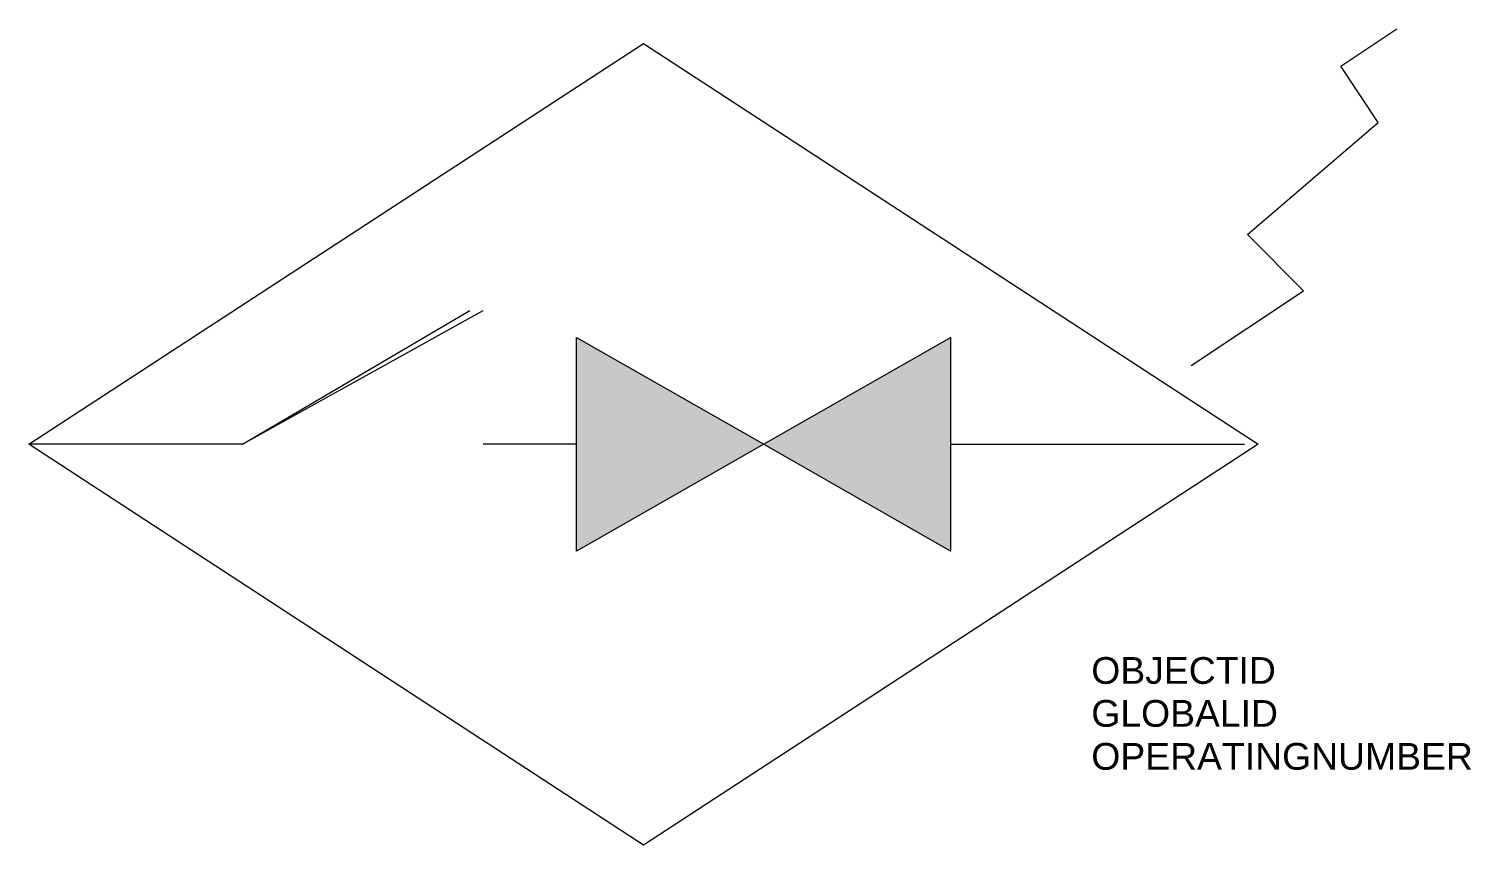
# Model space of a CAD drawing. Header units: feet. Extents: x -0.115 to 0.155, y -0.075 to 0.078.
import ezdxf

# ---------------------------------------------------------------- set-up
doc = ezdxf.new("R2010")
doc.units = ezdxf.units.FT
doc.header["$LTSCALE"] = 50
doc.header["$MEASUREMENT"] = 0
doc.linetypes.add('EESLU', pattern=[2, 1, 1])
doc.styles.get("Standard").update_dxf_attribs({"font": 'arial.ttf'})

msp = doc.modelspace()

# ---------------------------------------------------------------- hatches: boundary and pattern name
at = {"linetype": 'ByBlock', "transparency": 33554687}
h = msp.add_hatch(color=0, dxfattribs=at)
h.dxf.hatch_style = 1
h.paths.add_polyline_path([(0.0575, -0.02), (0.0575, 0.02), (0.0225, 0)])
h.paths.add_polyline_path([(0.0225, 0), (-0.0125, 0.02), (-0.0125, -0.02)])

# ---------------------------------------------------------------- linework, layer by layer
at = {"color": 0, "linetype": 'ByBlock', "lineweight": -2}
msp.add_line((-0.075, 0), (-0.0325, 0.025), dxfattribs=at)
at = {"color": 0, "linetype": 'EESLU'}
msp.add_lwpolyline([(0.1025, 0.01472), (0.1235, 0.02872), (0.113, 0.03922), (0.1375, 0.06022), (0.1305, 0.07072), (0.141, 0.07772)], dxfattribs=at)
at = {"color": 0, "linetype": 'ByBlock'}
for points in [[(-0.115, 0), (0, 0.075), (0.115, 0), (0, -0.075)], [(-0.0125, -0.02), (-0.0125, 0.02), (0.0225, 0)], [(0.0575, -0.02), (0.0575, 0.02), (0.0225, 0)]]:
    msp.add_lwpolyline(points, close=True, dxfattribs=at)
for points in [[(-0.075, 0), (-0.03, 0.025)], [(-0.075, 0), (-0.115, 0)], [(-0.0125, 0), (-0.03, 0)], [(0.0575, 0), (0.1125, 0)]]:
    msp.add_lwpolyline(points, dxfattribs=at)

# ---------------------------------------------------------------- texts
at = {"color": 0, "linetype": 'EESLU', "flags": 1}
for tag, p in [('OBJECTID', (0.0838, -0.04482)), ('GLOBALID', (0.0838, -0.05285)), ('OPERATINGNUMBER', (0.0838, -0.06089))]:
    msp.add_attdef(tag, p, '', height=0.005, dxfattribs=at)

doc.saveas('drawing.dxf')
